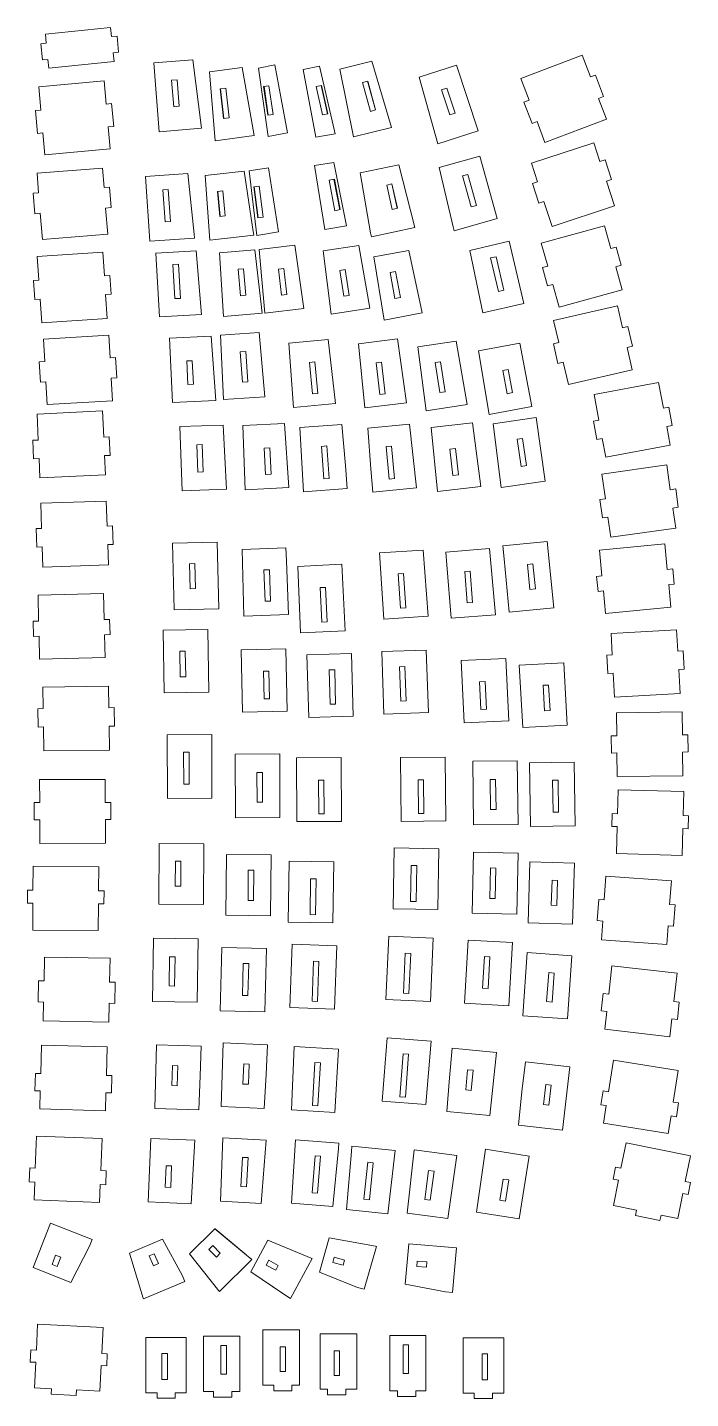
# Model space of a CAD drawing. Header units: millimetres. Extents: x -1108 to 1259, y -1005 to 1265.
# Drawn here: x 161 to 525, y -311 to 441 of the extents above; entities that cross this region are included whole.
import ezdxf

# ---------------------------------------------------------------- set-up
doc = ezdxf.new("R2010")
doc.units = ezdxf.units.MM

msp = doc.modelspace()

# ---------------------------------------------------------------- linework, layer by layer
at = {"color": 7, "linetype": 'Continuous', "lineweight": 15}
for p, q in [((206.67, 440.99), (170.85, 437.37)), ((170.85, 437.37), (171.36, 432.34)), ((206.67, 440.99), (207.18, 435.95)), ((210.17, 436.25), (207.18, 435.95)), ((211.06, 427.39), (210.17, 436.25)), ((168.38, 432.04), (171.36, 432.34)), ((168.38, 432.04), (169.27, 423.18)), ((169.27, 423.18), (172.26, 423.48)), ((172.26, 423.48), (172.74, 418.69)), ((208.56, 422.3), (172.74, 418.69)), ((211.06, 427.39), (208.07, 427.09)), ((208.07, 427.09), (208.56, 422.3)), ((251.74, 423.3), (230.31, 421.57)), ((230.31, 421.57), (233.34, 383.81)), ((251.74, 423.3), (256.46, 385.67)), ((332.38, 418.07), (350.01, 422.48)), ((350.01, 422.48), (360.85, 386.15)), ((431.81, 413.05), (465.49, 425.77)), ((465.49, 425.77), (470, 413.82)), ((278.89, 419.02), (260.87, 416.66)), ((260.87, 416.66), (264.1, 378.88)), ((278.89, 419.02), (285.47, 381.67)), ((296.84, 420.39), (287.91, 418.73)), ((287.91, 418.73), (293.18, 381.18)), ((296.84, 420.39), (303.77, 383.15)), ((312.36, 418), (321.29, 419.66)), ((312.36, 418), (319.3, 380.76)), ((321.29, 419.66), (329.89, 382.73)), ((332.38, 418.07), (339.95, 380.91)), ((376.05, 413.63), (396.48, 420.35)), ((376.05, 413.63), (386.28, 377.11)), ((396.48, 420.35), (408.31, 384.36)), ((472.81, 414.88), (470, 413.82)), ((472.81, 414.88), (477.25, 403.13)), ((203.04, 411.7), (167.19, 408.41)), ((167.19, 408.41), (168.36, 395.69)), ((203.04, 411.7), (204.21, 398.98)), ((240.1, 412.05), (243.09, 412.29)), ((240.1, 412.05), (241.27, 397.53)), ((243.09, 412.29), (244.26, 397.77)), ((266.86, 407.33), (269.84, 407.66)), ((266.86, 407.33), (268.7, 391.01)), ((268.84, 391.03), (267, 407.34)), ((269.84, 407.66), (271.68, 391.35)), ((290.57, 408.53), (293.55, 408.97)), ((290.57, 408.53), (292.92, 392.83)), ((293.2, 392.87), (290.85, 408.57)), ((293.55, 408.97), (295.9, 393.27)), ((322.48, 409.19), (319.54, 408.53)), ((319.54, 408.53), (323, 393.04)), ((325.66, 393.63), (322.2, 409.13)), ((322.48, 409.19), (325.94, 393.69)), ((347.86, 411.6), (344.96, 410.82)), ((344.96, 410.82), (349.23, 394.97)), ((351.99, 395.71), (347.72, 411.56)), ((347.86, 411.6), (352.13, 395.75)), ((391.14, 407.77), (388.29, 406.83)), ((388.29, 406.83), (392.84, 392.99)), ((391.14, 407.77), (395.69, 393.93)), ((431.81, 413.05), (436.32, 401.1)), ((207.19, 399.25), (204.21, 398.98)), ((208.34, 386.74), (207.19, 399.25)), ((433.52, 400.04), (436.32, 401.1)), ((437.96, 388.29), (433.52, 400.04)), ((477.25, 403.13), (474.44, 402.07)), ((474.44, 402.07), (478.75, 390.67)), ((165.37, 395.42), (168.36, 395.69)), ((165.37, 395.42), (166.52, 382.91)), ((244.26, 397.77), (241.27, 397.53)), ((271.68, 391.35), (268.7, 391.01)), ((295.9, 393.27), (292.92, 392.83)), ((323, 393.04), (325.94, 393.69)), ((349.23, 394.97), (352.13, 395.75)), ((392.84, 392.99), (395.69, 393.93)), ((208.34, 386.74), (205.35, 386.47)), ((205.35, 386.47), (206.47, 374.33)), ((256.46, 385.67), (233.34, 383.81)), ((339.95, 380.91), (360.85, 386.15)), ((386.28, 377.11), (408.31, 384.36)), ((437.96, 388.29), (440.76, 389.35)), ((440.76, 389.35), (445.07, 377.95)), ((445.07, 377.95), (478.75, 390.67)), ((166.52, 382.91), (169.5, 383.18)), ((169.5, 383.18), (170.62, 371.04)), ((285.47, 381.67), (264.1, 378.88)), ((303.77, 383.15), (293.18, 381.18)), ((319.3, 380.76), (329.89, 382.73)), ((437.69, 366.5), (471.92, 377.65)), ((471.92, 377.65), (475.25, 367.42)), ((206.47, 374.33), (170.62, 371.04)), ((386.93, 364.11), (409.28, 370.37)), ((409.28, 370.37), (418.87, 336.14)), ((202.18, 363.9), (166.3, 361.04)), ((166.3, 361.04), (167.15, 350.31)), ((202.18, 363.9), (203.04, 353.17)), ((279.94, 362.19), (258.49, 359.79)), ((279.94, 362.19), (284.93, 329.16)), ((293.27, 363.99), (282.61, 362.29)), ((282.61, 362.29), (286.85, 326.97)), ((293.27, 363.99), (298.86, 328.89)), ((318.59, 365.3), (329.25, 367)), ((318.59, 365.3), (324.18, 330.2)), ((329.25, 367), (336.2, 332.11)), ((343.66, 361.18), (364.77, 365.7)), ((343.66, 361.18), (349.38, 328.27)), ((364.77, 365.7), (373.55, 331.22)), ((386.93, 364.11), (394.69, 331.62)), ((437.69, 366.5), (441.03, 356.27)), ((478.11, 368.35), (475.25, 367.42)), ((478.11, 368.35), (481.6, 357.65)), ((206.03, 353.41), (203.04, 353.17)), ((206.92, 342.19), (206.03, 353.41)), ((248.96, 360.82), (225.8, 359.23)), ((225.8, 359.23), (228.25, 323.76)), ((248.96, 360.82), (252.54, 327.61)), ((258.49, 359.79), (261.08, 324.31)), ((285.21, 353.52), (288.2, 353.91)), ((285.21, 353.52), (287.37, 336.57)), ((287.66, 336.61), (285.49, 353.56)), ((288.2, 353.91), (290.36, 336.95)), ((329.5, 357.86), (326.54, 357.29)), ((326.54, 357.29), (329.75, 340.5)), ((332.43, 341.01), (329.22, 357.8)), ((329.5, 357.86), (332.71, 341.07)), ((361.09, 355.22), (358.17, 354.55)), ((358.17, 354.55), (361.24, 341.21)), ((364.02, 341.85), (360.95, 355.19)), ((361.09, 355.22), (364.16, 341.88)), ((402.74, 360.34), (399.85, 359.53)), ((399.85, 359.53), (404.6, 342.6)), ((402.74, 360.34), (407.48, 343.41)), ((438.17, 355.34), (441.03, 356.27)), ((441.66, 344.63), (438.17, 355.34)), ((481.6, 357.65), (478.74, 356.72)), ((478.74, 356.72), (483.19, 343.08)), ((164.16, 350.07), (167.15, 350.31)), ((164.16, 350.07), (165.06, 338.85)), ((235.32, 351.97), (238.32, 352.17)), ((235.32, 351.97), (236.53, 334.43)), ((238.32, 352.17), (239.53, 334.64)), ((265.29, 351.02), (268.28, 351.31)), ((265.29, 351.02), (266.6, 337.39)), ((266.75, 337.41), (265.43, 351.03)), ((268.28, 351.31), (269.59, 337.68)), ((165.06, 338.85), (168.05, 339.09)), ((168.05, 339.09), (169.19, 324.79)), ((206.92, 342.19), (203.93, 341.95)), ((203.93, 341.95), (205.07, 327.65)), ((329.75, 340.5), (332.71, 341.07)), ((361.24, 341.21), (364.16, 341.88)), ((404.6, 342.6), (407.48, 343.41)), ((441.66, 344.63), (444.52, 345.56)), ((444.52, 345.56), (448.96, 331.92)), ((448.96, 331.92), (483.19, 343.08)), ((239.53, 334.64), (236.53, 334.43)), ((269.59, 337.68), (266.6, 337.39)), ((290.36, 336.95), (287.37, 336.57)), ((324.18, 330.2), (336.2, 332.11)), ((349.84, 326.15), (373.55, 331.22)), ((394.69, 331.62), (395.28, 329.53)), ((395.28, 329.53), (418.87, 336.14)), ((443.06, 322.65), (477.74, 332.27)), ((477.74, 332.27), (481.23, 319.71)), ((205.07, 327.65), (169.19, 324.79)), ((252.69, 325.44), (228.25, 323.76)), ((252.54, 327.61), (252.69, 325.44)), ((285.17, 327), (261.08, 324.31)), ((284.93, 329.16), (285.17, 327)), ((298.86, 328.89), (286.85, 326.97)), ((349.38, 328.27), (349.84, 326.15)), ((403.87, 318.76), (425.44, 323.78)), ((425.44, 323.78), (433.37, 289.68)), ((202.34, 317.82), (166.42, 315.37)), ((202.34, 317.82), (203.23, 304.82)), ((253.61, 318.45), (231.5, 317.18)), ((231.5, 317.18), (233.51, 282.23)), ((256.53, 283.55), (253.61, 318.45)), ((285.87, 319.1), (266.48, 317.43)), ((268.57, 282.47), (266.48, 317.43)), ((285.87, 319.1), (289.77, 284.29)), ((307.8, 321.55), (288.17, 319.27)), ((291.32, 284.39), (288.17, 319.27)), ((307.8, 321.55), (312.75, 286.88)), ((323.35, 318.54), (342.89, 321.47)), ((323.35, 318.54), (327.64, 283.78)), ((348.98, 286.98), (342.89, 321.47)), ((351.17, 315.11), (370.3, 318.7)), ((377.66, 284.46), (370.3, 318.7)), ((410.91, 284.46), (403.87, 318.76)), ((443.06, 322.65), (446.54, 310.08)), ((484.12, 320.51), (481.23, 319.71)), ((484.12, 320.51), (486.89, 310.54)), ((166.42, 315.37), (167.31, 302.36)), ((240.86, 311.08), (243.86, 311.25)), ((240.86, 311.08), (241.95, 292.26)), ((243.86, 311.25), (244.94, 292.43)), ((276.61, 308.35), (279.6, 308.6)), ((276.61, 308.35), (277.86, 293.84)), ((279.6, 308.6), (280.84, 294.1)), ((298.82, 308.38), (301.8, 308.73)), ((298.82, 308.38), (300.47, 294.19)), ((301.8, 308.73), (303.45, 294.53)), ((351.17, 315.11), (356.75, 280.53)), ((418.18, 315.28), (415.25, 314.6)), ((415.25, 314.6), (419.52, 296.25)), ((418.18, 315.28), (422.45, 296.93)), ((443.65, 309.28), (446.54, 310.08)), ((446.42, 299.31), (443.65, 309.28)), ((486.89, 310.54), (484, 309.74)), ((484, 309.74), (487.49, 297.16)), ((164.32, 302.16), (167.31, 302.36)), ((164.32, 302.16), (165.02, 291.84)), ((206.22, 305.02), (203.23, 304.82)), ((206.93, 294.7), (206.22, 305.02)), ((335.46, 308.18), (332.5, 307.73)), ((332.5, 307.73), (334.62, 293.6)), ((335.46, 308.18), (337.58, 294.04)), ((362.98, 307.23), (360.03, 306.68)), ((360.03, 306.68), (362.72, 292.37)), ((362.98, 307.23), (365.67, 292.92)), ((206.93, 294.7), (203.93, 294.5)), ((203.93, 294.5), (204.82, 281.46)), ((280.84, 294.1), (277.86, 293.84)), ((303.45, 294.53), (300.47, 294.19)), ((334.62, 293.6), (337.58, 294.04)), ((419.52, 296.25), (422.45, 296.93)), ((446.42, 299.31), (449.31, 300.11)), ((449.31, 300.11), (452.8, 287.53)), ((452.8, 287.53), (487.49, 297.16)), ((165.02, 291.84), (168.02, 292.04)), ((168.02, 292.04), (168.91, 279.01)), ((244.94, 292.43), (241.95, 292.26)), ((312.75, 286.88), (291.32, 284.39)), ((327.64, 283.78), (348.98, 286.98)), ((362.72, 292.37), (365.67, 292.92)), ((410.91, 284.46), (433.37, 289.68)), ((449.81, 280.26), (484.89, 288.35)), ((484.89, 288.35), (487.68, 276.25)), ((204.82, 281.46), (168.91, 279.01)), ((256.53, 283.55), (233.51, 282.23)), ((289.77, 284.29), (268.57, 282.47)), ((356.75, 280.53), (377.66, 284.46)), ((449.81, 280.26), (452.6, 268.16)), ((205.69, 272.17), (169.75, 270.12)), ((205.69, 272.17), (206.4, 259.77)), ((261.93, 271.74), (238.88, 270.67)), ((238.88, 270.67), (240.53, 235.32)), ((264.32, 236.43), (261.93, 271.74)), ((288.18, 273.74), (266.92, 272.26)), ((268.63, 236.91), (266.92, 272.26)), ((288.18, 273.74), (291.38, 238.49)), ((490.6, 276.93), (487.68, 276.25)), ((490.6, 276.93), (493.09, 266.16)), ((169.75, 270.12), (170.46, 257.72)), ((277.82, 263.06), (280.81, 263.27)), ((280.81, 263.27), (281.97, 246.62)), ((326, 269.92), (304.49, 267.9)), ((307.06, 232.6), (304.49, 267.9)), ((326, 269.92), (330.06, 234.77)), ((342.64, 267.57), (364.09, 270.17)), ((342.64, 267.57), (346.15, 232.36)), ((369.09, 235.14), (364.09, 270.17)), ((375.31, 265.84), (396.38, 269.04)), ((375.31, 265.84), (379.88, 230.75)), ((402.43, 234.17), (396.38, 269.04)), ((408.63, 263.61), (431.31, 267.86)), ((414.41, 228.7), (408.63, 263.61)), ((431.31, 267.86), (437.82, 233.09)), ((449.68, 267.49), (452.6, 268.16)), ((452.16, 256.72), (449.68, 267.49)), ((493.09, 266.16), (490.16, 265.49)), ((490.16, 265.49), (492.97, 253.32)), ((167.46, 257.55), (170.46, 257.72)), ((167.46, 257.55), (168.09, 246.52)), ((209.39, 259.94), (206.4, 259.77)), ((210.02, 248.91), (209.39, 259.94)), ((248.48, 258.12), (251.47, 258.26)), ((248.48, 258.12), (249.08, 245.18)), ((251.47, 258.26), (252.08, 245.32)), ((277.82, 263.06), (278.98, 246.41)), ((315.76, 257.34), (318.75, 257.62)), ((315.76, 257.34), (317.4, 239.99)), ((318.75, 257.62), (320.38, 240.27)), ((355.32, 257.45), (352.34, 257.09)), ((352.34, 257.09), (354.44, 239.8)), ((355.32, 257.45), (357.41, 240.16)), ((387.75, 257.69), (384.78, 257.24)), ((384.78, 257.24), (387.29, 240.73)), ((387.75, 257.69), (390.25, 241.18)), ((452.16, 256.72), (455.09, 257.4)), ((455.09, 257.4), (457.89, 245.23)), ((210.02, 248.91), (207.03, 248.74)), ((207.03, 248.74), (207.74, 236.27)), ((424.85, 253.45), (421.9, 252.9)), ((421.9, 252.9), (424.29, 240.16)), ((424.85, 253.45), (427.24, 240.72)), ((457.89, 245.23), (492.97, 253.32)), ((168.09, 246.52), (171.08, 246.69)), ((171.08, 246.69), (171.8, 234.22)), ((252.08, 245.32), (249.08, 245.18)), ((281.97, 246.62), (278.98, 246.41)), ((387.29, 240.73), (390.25, 241.18)), ((424.29, 240.16), (427.24, 240.72)), ((472.04, 239.75), (507.44, 246.3)), ((507.44, 246.3), (510.05, 232.22)), ((207.74, 236.27), (171.8, 234.22)), ((264.32, 236.43), (240.53, 235.32)), ((291.38, 238.49), (268.63, 236.91)), ((330.06, 234.77), (307.06, 232.6)), ((320.38, 240.27), (317.4, 239.99)), ((346.15, 232.36), (369.09, 235.14)), ((354.44, 239.8), (357.41, 240.16)), ((379.88, 230.75), (402.43, 234.17)), ((414.41, 228.7), (437.82, 233.09)), ((472.04, 239.75), (474.65, 225.68)), ((202.22, 230.68), (166.26, 229.02)), ((166.26, 229.02), (166.92, 214.73)), ((202.22, 230.68), (202.88, 216.38)), ((416.62, 223.69), (440.22, 227.06)), ((440.22, 227.06), (445.19, 192.22)), ((471.7, 225.13), (474.65, 225.68)), ((513, 232.77), (510.05, 232.22)), ((513, 232.77), (514.85, 222.75)), ((268.44, 222.96), (244.62, 222.11)), ((244.62, 222.11), (245.87, 186.94)), ((270.27, 187.81), (268.44, 222.96)), ((302.1, 223.87), (279.3, 222.65)), ((280.59, 187.49), (279.3, 222.65)), ((302.1, 223.87), (304.54, 188.76)), ((333.62, 223.2), (310.54, 221.54)), ((312.5, 186.4), (310.54, 221.54)), ((333.62, 223.2), (335.59, 200.87)), ((347.75, 221.31), (370.79, 223.44)), ((347.75, 221.31), (349.46, 198.95)), ((374.6, 188.45), (370.79, 223.44)), ((382.61, 221.58), (405.3, 224.21)), ((382.61, 221.58), (386.09, 186.56)), ((409.91, 189.32), (405.3, 224.21)), ((421.03, 188.78), (416.62, 223.69)), ((473.55, 215.11), (471.7, 225.13)), ((514.85, 222.75), (511.9, 222.2)), ((511.9, 222.2), (513.81, 211.88)), ((163.92, 214.59), (166.92, 214.73)), ((163.92, 214.59), (164.39, 204.41)), ((205.87, 216.52), (202.88, 216.38)), ((206.34, 206.34), (205.87, 216.52)), ((253.98, 212.15), (256.98, 212.26)), ((253.98, 212.15), (254.52, 197.14)), ((256.98, 212.26), (257.52, 197.24)), ((322.31, 211.29), (325.3, 211.51)), ((322.31, 211.29), (323.59, 193.47)), ((325.3, 211.51), (326.58, 193.69)), ((360.86, 211.41), (357.87, 211.13)), ((357.87, 211.13), (359.52, 193.34)), ((360.86, 211.41), (362.5, 193.62)), ((432.76, 215.6), (429.79, 215.18)), ((429.79, 215.18), (431.91, 200.31)), ((432.76, 215.6), (434.88, 200.73)), ((473.55, 215.11), (476.5, 215.65)), ((476.5, 215.65), (478.41, 205.33)), ((478.41, 205.33), (513.81, 211.88)), ((164.39, 204.41), (167.38, 204.54)), ((167.38, 204.54), (167.87, 194.06)), ((206.34, 206.34), (203.35, 206.2)), ((203.35, 206.2), (203.83, 195.72)), ((290.97, 210.31), (293.96, 210.47)), ((290.97, 210.31), (291.74, 195.79)), ((293.96, 210.47), (294.73, 195.95)), ((395.86, 210.08), (392.88, 209.74)), ((392.88, 209.74), (394.55, 195.29)), ((395.86, 210.08), (397.53, 195.64)), ((203.83, 195.72), (167.87, 194.06)), ((257.52, 197.24), (254.52, 197.14)), ((294.73, 195.95), (291.74, 195.79)), ((335.59, 200.87), (336.5, 188.13)), ((349.46, 198.95), (350.63, 186.24)), ((394.55, 195.29), (397.53, 195.64)), ((431.91, 200.31), (434.88, 200.73)), ((476.28, 196.1), (511.93, 201.13)), ((476.28, 196.1), (478.2, 182.48)), ((511.93, 201.13), (513.85, 187.51)), ((304.54, 188.76), (280.59, 187.49)), ((336.5, 188.13), (312.5, 186.4)), ((326.58, 193.69), (323.59, 193.47)), ((350.63, 186.24), (374.6, 188.45)), ((359.52, 193.34), (362.5, 193.62)), ((386.09, 186.56), (409.91, 189.32)), ((421.03, 188.78), (445.19, 192.22)), ((204.28, 181.31), (168.3, 180.04)), ((204.28, 181.31), (204.76, 167.56)), ((270.27, 187.81), (245.87, 186.94)), ((475.23, 182.06), (478.2, 182.48)), ((476.65, 172), (475.23, 182.06)), ((516.82, 187.93), (513.85, 187.51)), ((516.82, 187.93), (518.24, 177.87)), ((168.3, 180.04), (168.79, 166.3)), ((518.24, 177.87), (515.27, 177.45)), ((515.27, 177.45), (516.82, 166.47)), ((165.79, 166.19), (168.79, 166.3)), ((165.79, 166.19), (166.15, 156.04)), ((207.76, 167.67), (204.76, 167.56)), ((208.12, 157.51), (207.76, 167.67)), ((476.65, 172), (479.62, 172.42)), ((479.62, 172.42), (481.17, 161.44)), ((481.17, 161.44), (516.82, 166.47)), ((265.08, 158.72), (240.66, 158.12)), ((240.66, 158.12), (241.56, 121.67)), ((265.33, 151.67), (265.08, 158.72)), ((421.98, 156.67), (446.28, 159.07)), ((446.28, 159.07), (449.87, 122.78)), ((474.96, 154.41), (510.78, 157.92)), ((510.78, 157.92), (512.17, 143.79)), ((166.15, 156.04), (169.14, 156.14)), ((169.14, 156.14), (169.53, 145.06)), ((208.12, 157.51), (205.12, 157.41)), ((205.12, 157.41), (205.51, 146.33)), ((265.33, 151.67), (266.06, 122.28)), ((302.78, 155.56), (278.79, 154.68)), ((279.72, 118.22), (278.79, 154.68)), ((302.78, 155.56), (303.12, 148.51)), ((354.2, 152.9), (378.23, 154.44)), ((354.2, 152.9), (356.53, 116.52)), ((380.98, 118.08), (378.23, 154.44)), ((390.68, 153.35), (414.61, 155.27)), ((390.68, 153.35), (391.17, 146.31)), ((417.94, 118.96), (414.61, 155.27)), ((422.6, 149.64), (421.98, 156.67)), ((474.96, 154.41), (476.34, 140.28)), ((205.51, 146.33), (169.53, 145.06)), ((249.94, 146.95), (252.94, 147.03)), ((249.94, 146.95), (250.28, 133.2)), ((252.94, 147.03), (253.28, 133.28)), ((290.79, 143.55), (293.79, 143.66)), ((290.79, 143.55), (291.43, 126.33)), ((293.79, 143.66), (294.43, 126.44)), ((303.12, 148.51), (304.2, 119.13)), ((333.52, 146.6), (309.47, 145.4)), ((310.87, 108.97), (309.47, 145.4)), ((333.52, 146.6), (335.34, 110.19)), ((391.17, 146.31), (393.52, 117)), ((422.6, 149.64), (425.49, 120.37)), ((438.45, 146.85), (435.46, 146.55)), ((435.46, 146.55), (436.82, 132.86)), ((438.45, 146.85), (439.8, 133.16)), ((515.16, 144.09), (512.17, 143.79)), ((515.16, 144.09), (515.97, 135.8)), ((367.45, 141.56), (364.46, 141.37)), ((364.46, 141.37), (365.67, 122.48)), ((367.45, 141.56), (368.66, 122.67)), ((403.99, 142.82), (401, 142.58)), ((401, 142.58), (402.38, 125.4)), ((403.99, 142.82), (405.37, 125.64)), ((473.36, 139.99), (476.34, 140.28)), ((474.17, 131.7), (473.36, 139.99)), ((515.97, 135.8), (512.98, 135.51)), ((512.98, 135.51), (514.2, 123.09)), ((202.79, 130.52), (166.8, 129.64)), ((166.8, 129.64), (167.14, 115.45)), ((202.79, 130.52), (203.13, 116.33)), ((253.28, 133.28), (250.28, 133.2)), ((321.64, 133.83), (324.64, 133.97)), ((321.64, 133.83), (322.59, 114.93)), ((324.64, 133.97), (325.58, 115.08)), ((436.82, 132.86), (439.8, 133.16)), ((474.17, 131.7), (477.15, 132)), ((477.15, 132), (478.37, 119.57)), ((266.06, 122.28), (241.56, 121.67)), ((294.43, 126.44), (291.43, 126.33)), ((365.67, 122.48), (368.66, 122.67)), ((402.38, 125.4), (405.37, 125.64)), ((425.49, 120.37), (449.87, 122.78)), ((478.37, 119.57), (514.2, 123.09)), ((164.15, 115.38), (167.14, 115.45)), ((164.15, 115.38), (164.35, 107.06)), ((206.13, 116.41), (203.13, 116.33)), ((206.34, 108.09), (206.13, 116.41)), ((304.2, 119.13), (279.72, 118.22)), ((325.58, 115.08), (322.59, 114.93)), ((356.53, 116.52), (380.98, 118.08)), ((393.52, 117), (417.94, 118.96)), ((164.35, 107.06), (167.35, 107.13)), ((167.35, 107.13), (167.65, 94.65)), ((206.34, 108.09), (203.34, 108.01)), ((203.34, 108.01), (203.64, 95.53)), ((259.99, 110.86), (235.49, 110.51)), ((235.49, 110.51), (235.97, 76.22)), ((259.99, 110.86), (260.47, 76.57)), ((335.34, 110.19), (310.87, 108.97)), ((481.34, 108.66), (517.28, 110.66)), ((481.34, 108.66), (481.99, 96.94)), ((517.28, 110.66), (517.94, 98.93)), ((244.65, 98.89), (247.65, 98.93)), ((244.65, 98.89), (244.85, 84.88)), ((247.65, 98.93), (247.85, 84.92)), ((302.77, 100.31), (278.28, 99.8)), ((278.28, 99.8), (279, 65.51)), ((302.77, 100.31), (303.49, 66.03)), ((355.43, 98.71), (379.91, 99.61)), ((355.43, 98.71), (356.68, 64.45)), ((379.91, 99.61), (381.17, 65.34)), ((520.93, 99.1), (517.94, 98.93)), ((520.93, 99.1), (521.49, 89.02)), ((203.64, 95.53), (167.65, 94.65)), ((338.88, 97.67), (314.39, 96.97)), ((314.39, 96.97), (315.36, 62.69)), ((338.88, 97.67), (339.85, 63.39)), ((368.23, 90.59), (365.24, 90.48)), ((365.24, 90.48), (365.93, 71.58)), ((368.23, 90.59), (368.93, 71.69)), ((399.15, 93.88), (423.63, 95)), ((399.15, 93.88), (400.72, 59.63)), ((423.63, 95), (425.19, 60.75)), ((430.9, 91.28), (455.36, 92.66)), ((430.9, 91.28), (432.82, 57.04)), ((455.36, 92.66), (457.28, 58.42)), ((479, 96.77), (481.99, 96.94)), ((479.56, 86.69), (479, 96.77)), ((247.85, 84.92), (244.85, 84.88)), ((290.53, 87.97), (293.53, 88.03)), ((290.53, 87.97), (290.85, 72.76)), ((293.53, 88.03), (293.85, 72.82)), ((326.63, 88.73), (329.63, 88.82)), ((326.63, 88.73), (327.16, 69.83)), ((329.63, 88.82), (330.16, 69.91)), ((479.56, 86.69), (482.55, 86.86)), ((482.55, 86.86), (483.28, 73.72)), ((521.49, 89.02), (518.5, 88.85)), ((518.5, 88.85), (519.23, 75.72)), ((205.51, 79.74), (169.51, 79.23)), ((169.51, 79.23), (169.67, 67.49)), ((205.51, 79.74), (205.67, 67.99)), ((260.47, 76.57), (235.97, 76.22)), ((412.19, 82.38), (409.19, 82.25)), ((409.19, 82.25), (409.89, 67.05)), ((412.19, 82.38), (412.88, 67.19)), ((447.03, 80.42), (444.04, 80.25)), ((444.04, 80.25), (444.82, 66.26)), ((447.03, 80.42), (447.82, 66.43)), ((483.28, 73.72), (519.23, 75.72)), ((208.67, 68.03), (205.67, 67.99)), ((208.81, 57.94), (208.67, 68.03)), ((293.85, 72.82), (290.85, 72.76)), ((330.16, 69.91), (327.16, 69.83)), ((365.93, 71.58), (368.93, 71.69)), ((166.67, 67.45), (169.67, 67.49)), ((166.67, 67.45), (166.82, 57.35)), ((303.49, 66.03), (279, 65.51)), ((339.85, 63.39), (315.36, 62.69)), ((356.68, 64.45), (381.17, 65.34)), ((400.72, 59.63), (425.19, 60.75)), ((409.89, 67.05), (412.88, 67.19)), ((444.82, 66.26), (447.82, 66.43)), ((484.3, 65.18), (520.29, 65.66)), ((484.3, 65.18), (484.47, 52.55)), ((520.29, 65.66), (520.46, 53.03)), ((166.82, 57.35), (169.82, 57.4)), ((169.82, 57.4), (170, 44.24)), ((208.81, 57.94), (205.81, 57.9)), ((205.81, 57.9), (205.99, 44.74)), ((262.17, 53.25), (237.67, 53.17)), ((237.67, 53.17), (237.79, 18.23)), ((262.17, 53.25), (262.29, 18.32)), ((432.82, 57.04), (457.28, 58.42)), ((523.46, 53.07), (520.46, 53.03)), ((523.46, 53.07), (523.59, 43.7)), ((481.47, 52.51), (484.47, 52.55)), ((481.59, 43.14), (481.47, 52.51)), ((205.99, 44.74), (170, 44.24)), ((246.7, 43.56), (249.7, 43.57)), ((246.7, 43.56), (246.76, 25.98)), ((249.7, 43.57), (249.76, 25.99)), ((299.44, 42.71), (274.94, 42.58)), ((274.94, 42.58), (275.11, 7.65)), ((299.44, 42.71), (299.61, 7.78)), ((333.18, 40.6), (308.68, 40.43)), ((308.68, 40.43), (308.92, 5.5)), ((333.18, 40.6), (333.42, 5.67)), ((365.82, 40.6), (390.32, 40.82)), ((365.82, 40.6), (366.13, 5.67)), ((390.32, 40.82), (390.63, 5.89)), ((405.38, 38.64), (429.88, 38.92)), ((405.38, 38.64), (405.77, 3.71)), ((429.88, 38.92), (430.27, 3.99)), ((436.6, 37.76), (461.09, 38.09)), ((436.6, 37.76), (437.07, 2.83)), ((461.09, 38.09), (461.57, 3.17)), ((481.59, 43.14), (484.59, 43.18)), ((484.59, 43.18), (484.77, 30.18)), ((523.59, 43.7), (520.59, 43.66)), ((520.59, 43.66), (520.76, 30.66)), ((286.99, 32.45), (289.99, 32.46)), ((286.99, 32.45), (287.07, 16.11)), ((289.99, 32.46), (290.07, 16.12)), ((484.77, 30.18), (520.76, 30.66)), ((203.69, 28.7), (167.69, 28.58)), ((167.69, 28.58), (167.73, 15.96)), ((203.69, 28.7), (203.73, 16.08)), ((249.76, 25.99), (246.76, 25.98)), ((320.77, 28.28), (323.77, 28.3)), ((320.77, 28.28), (320.89, 9.84)), ((323.77, 28.3), (323.89, 9.86)), ((378.43, 28.48), (375.43, 28.45)), ((375.43, 28.45), (375.59, 10.01)), ((378.43, 28.48), (378.59, 10.04)), ((417.99, 28.59), (414.99, 28.55)), ((414.99, 28.55), (415.18, 12.21)), ((417.99, 28.59), (418.18, 12.25)), ((452.23, 28.33), (449.23, 28.29)), ((449.23, 28.29), (449.47, 10.72)), ((452.23, 28.33), (452.47, 10.76)), ((485.3, 22.99), (484.92, 9.83)), ((485.3, 22.99), (521.28, 21.95)), ((164.73, 15.95), (167.73, 15.96)), ((164.73, 15.95), (164.76, 6.57)), ((206.73, 16.09), (203.73, 16.08)), ((206.76, 6.71), (206.73, 16.09)), ((262.29, 18.32), (237.79, 18.23)), ((290.07, 16.12), (287.07, 16.11)), ((521.28, 21.95), (520.9, 8.79)), ((299.61, 7.78), (275.11, 7.65)), ((323.89, 9.86), (320.89, 9.84)), ((375.59, 10.01), (378.59, 10.04)), ((415.18, 12.21), (418.18, 12.25)), ((449.47, 10.72), (452.47, 10.76)), ((481.72, 2.84), (481.92, 9.92)), ((481.92, 9.92), (484.92, 9.83)), ((523.9, 8.71), (520.9, 8.79)), ((523.9, 8.71), (523.7, 1.64)), ((164.76, 6.57), (167.76, 6.58)), ((167.76, 6.58), (167.81, -6.42)), ((206.76, 6.71), (203.76, 6.7)), ((203.76, 6.7), (203.81, -6.3)), ((333.42, 5.67), (308.92, 5.5)), ((366.13, 5.67), (390.63, 5.89)), ((405.77, 3.71), (430.27, 3.99)), ((437.07, 2.83), (461.57, 3.17)), ((481.72, 2.84), (484.71, 2.76)), ((484.71, 2.76), (484.29, -12)), ((520.7, 1.72), (520.27, -13.03)), ((523.7, 1.64), (520.7, 1.72)), ((203.81, -6.3), (167.81, -6.42)), ((233.34, -6.42), (233.1, -39.82)), ((257.84, -6.59), (233.34, -6.42)), ((257.84, -6.59), (257.6, -39.99)), ((270.32, -12.45), (269.97, -45.85)), ((294.82, -12.71), (270.32, -12.45)), ((294.82, -12.71), (294.47, -46.11)), ((362.31, -8.89), (361.7, -42.29)), ((362.31, -8.89), (386.81, -9.34)), ((386.81, -9.34), (386.19, -42.74)), ((405.84, -11.2), (405.07, -44.59)), ((405.84, -11.2), (430.33, -11.76)), ((430.33, -11.76), (429.57, -45.16)), ((484.29, -12), (520.27, -13.03)), ((164.12, -18.99), (164.02, -32.15)), ((200.12, -19.25), (164.12, -18.99)), ((200.12, -19.25), (200.02, -32.41)), ((242.27, -16.18), (242.17, -29.94)), ((242.27, -16.18), (245.27, -16.2)), ((245.27, -16.2), (245.17, -29.96)), ((282.23, -21.01), (282.06, -37.77)), ((282.23, -21.01), (285.23, -21.04)), ((285.23, -21.04), (285.06, -37.8)), ((304.59, -16.19), (304.11, -49.59)), ((329.09, -16.54), (304.59, -16.19)), ((329.09, -16.54), (328.61, -49.94)), ((371.64, -18.53), (371.28, -38.2)), ((374.64, -18.58), (371.64, -18.53)), ((374.64, -18.58), (374.28, -38.26)), ((415.14, -19.85), (414.76, -36.6)), ((418.14, -19.92), (415.14, -19.85)), ((418.14, -19.92), (417.76, -36.67)), ((436.71, -16.55), (435.76, -49.93)), ((436.71, -16.55), (461.2, -17.24)), ((461.2, -17.24), (460.25, -50.63)), ((245.17, -29.96), (242.17, -29.94)), ((316.45, -25.82), (316.17, -45.5)), ((316.45, -25.82), (319.45, -25.87)), ((319.45, -25.87), (319.17, -45.54)), ((448.93, -26.59), (448.54, -40.35)), ((451.93, -26.68), (448.93, -26.59)), ((451.93, -26.68), (451.54, -40.43)), ((478.51, -24.36), (477.59, -37.37)), ((478.51, -24.36), (514.42, -26.91)), ((514.42, -26.91), (513.49, -39.93)), ((161.02, -32.13), (160.97, -39.21)), ((161.02, -32.13), (164.02, -32.15)), ((203.02, -32.43), (200.02, -32.41)), ((202.97, -39.51), (203.02, -32.43)), ((414.76, -36.6), (417.76, -36.67)), ((473.77, -48.77), (474.59, -37.16)), ((474.59, -37.16), (477.59, -37.37)), ((160.97, -39.21), (163.97, -39.23)), ((163.97, -39.23), (163.87, -53.99)), ((199.97, -39.49), (199.87, -54.25)), ((202.97, -39.51), (199.97, -39.49)), ((257.6, -39.99), (233.1, -39.82)), ((285.06, -37.8), (282.06, -37.77)), ((361.7, -42.29), (386.19, -42.74)), ((371.28, -38.2), (374.28, -38.26)), ((405.07, -44.59), (429.57, -45.16)), ((448.54, -40.35), (451.54, -40.43)), ((516.49, -40.14), (513.49, -39.93)), ((516.49, -40.14), (515.66, -51.75)), ((294.47, -46.11), (269.97, -45.85)), ((328.61, -49.94), (304.11, -49.59)), ((319.17, -45.54), (316.17, -45.5)), ((435.76, -49.93), (460.25, -50.63)), ((473.77, -48.77), (476.76, -48.98)), ((476.76, -48.98), (476.03, -59.27)), ((512.67, -51.54), (511.94, -61.82)), ((515.66, -51.75), (512.67, -51.54)), ((199.87, -54.25), (163.87, -53.99)), ((230.22, -58.34), (229.61, -93.05)), ((254.72, -58.77), (230.22, -58.34)), ((254.72, -58.77), (254.1, -93.49)), ((359.3, -57.27), (357.7, -91.96)), ((359.3, -57.27), (383.78, -58.4)), ((383.78, -58.4), (382.18, -93.09)), ((402.82, -59.4), (400.82, -94.06)), ((402.82, -59.4), (427.28, -60.81)), ((476.03, -59.27), (511.94, -61.82)), ((267.67, -63.48), (266.75, -98.2)), ((292.16, -64.13), (267.67, -63.48)), ((292.16, -64.13), (291.24, -98.85)), ((306.3, -61.73), (305.06, -96.44)), ((330.79, -62.61), (306.3, -61.73)), ((330.79, -62.61), (329.54, -97.31)), ((368.38, -66.6), (367.37, -88.52)), ((371.38, -66.74), (368.38, -66.6)), ((371.38, -66.74), (370.37, -88.65)), ((427.28, -60.81), (425.28, -95.48)), ((435.36, -66.28), (432.9, -100.92)), ((435.36, -66.28), (459.8, -68.02)), ((170.33, -68.74), (170.09, -81.79)), ((206.32, -69.38), (170.33, -68.74)), ((206.32, -69.38), (206.09, -82.43)), ((239.04, -68.63), (238.76, -84.58)), ((239.04, -68.63), (242.04, -68.68)), ((242.04, -68.68), (241.76, -84.64)), ((279.44, -72.24), (278.97, -89.74)), ((279.44, -72.24), (282.44, -72.32)), ((282.44, -72.32), (281.97, -89.82)), ((317.98, -71.06), (317.19, -92.98)), ((317.98, -71.06), (320.97, -71.17)), ((320.97, -71.17), (320.19, -93.09)), ((411.82, -68.37), (410.81, -85.85)), ((414.82, -68.55), (411.82, -68.37)), ((414.82, -68.55), (413.81, -86.02)), ((459.8, -68.02), (457.34, -102.66)), ((481.81, -73.55), (480.04, -89.12)), ((481.81, -73.55), (517.58, -77.63)), ((167.09, -81.73), (166.89, -93.37)), ((167.09, -81.73), (170.09, -81.79)), ((209.09, -82.48), (206.09, -82.43)), ((208.88, -94.12), (209.09, -82.48)), ((447.11, -77.28), (445.98, -93.19)), ((450.11, -77.49), (447.11, -77.28)), ((450.11, -77.49), (448.98, -93.41)), ((517.58, -77.63), (515.8, -93.2)), ((241.76, -84.64), (238.76, -84.58)), ((281.97, -89.82), (278.97, -89.74)), ((367.37, -88.52), (370.37, -88.65)), ((410.81, -85.85), (413.81, -86.02)), ((475.98, -98.2), (477.06, -88.78)), ((477.06, -88.78), (480.04, -89.12)), ((166.89, -93.37), (169.89, -93.42)), ((169.89, -93.42), (169.7, -103.74)), ((205.88, -94.06), (205.7, -104.38)), ((208.88, -94.12), (205.88, -94.06)), ((254.1, -93.49), (229.61, -93.05)), ((329.54, -97.31), (305.06, -96.44)), ((320.19, -93.09), (317.19, -92.98)), ((357.7, -91.96), (382.18, -93.09)), ((400.82, -94.06), (425.28, -95.48)), ((445.98, -93.19), (448.98, -93.41)), ((518.78, -93.54), (515.8, -93.2)), ((518.78, -93.54), (517.71, -102.96)), ((205.7, -104.38), (169.7, -103.74)), ((291.24, -98.85), (266.75, -98.2)), ((432.9, -100.92), (457.34, -102.66)), ((475.98, -98.2), (478.96, -98.54)), ((478.96, -98.54), (477.85, -108.33)), ((514.73, -102.62), (513.61, -112.41)), ((517.71, -102.96), (514.73, -102.62)), ((477.85, -108.33), (513.61, -112.41)), ((168.79, -116.98), (168.34, -132.64)), ((204.78, -118.01), (168.79, -116.98)), ((204.78, -118.01), (204.33, -133.67)), ((231.85, -116.93), (230.85, -151.79)), ((256.34, -117.63), (231.85, -116.93)), ((256.34, -117.63), (255.88, -133.96)), ((267.3, -150.69), (268.34, -115.83)), ((292.69, -116.87), (268.34, -115.83)), ((292.69, -116.87), (291.99, -133.19)), ((305.85, -152.59), (307.41, -117.75)), ((331.74, -119.16), (307.41, -117.75)), ((331.74, -119.16), (329.73, -153.98)), ((358.36, -113.04), (355.77, -147.82)), ((358.36, -113.04), (382.67, -114.85)), ((379.62, -149.6), (382.67, -114.85)), ((394.13, -118.76), (392.61, -135.02)), ((394.13, -118.76), (418.4, -121.02)), ((279.74, -127.26), (279.26, -138.39)), ((279.74, -127.26), (282.73, -127.39)), ((282.73, -127.39), (282.26, -138.52)), ((318.8, -126.49), (317.43, -150.07)), ((318.8, -126.49), (321.79, -126.67)), ((321.79, -126.67), (320.43, -150.24)), ((367.23, -121.79), (365.48, -145.34)), ((370.23, -122.02), (367.23, -121.79)), ((370.23, -122.02), (368.47, -145.57)), ((414.71, -155.7), (418.4, -121.02)), ((434.28, -126.16), (432.42, -142.39)), ((434.28, -126.16), (458.62, -128.96)), ((482.64, -125.29), (479.9, -142.63)), ((482.64, -125.29), (518.2, -130.9)), ((165.34, -132.56), (165.07, -142.03)), ((165.34, -132.56), (168.34, -132.64)), ((207.33, -133.75), (204.33, -133.67)), ((207.06, -143.23), (207.33, -133.75)), ((240.53, -128.27), (240.22, -139.26)), ((240.53, -128.27), (243.53, -128.36)), ((243.53, -128.36), (243.22, -139.35)), ((255.1, -152.48), (255.88, -133.96)), ((291.99, -133.19), (290.96, -151.7)), ((392.61, -135.02), (391.13, -153.51)), ((402.57, -130.53), (401.54, -141.63)), ((405.56, -130.81), (402.57, -130.53)), ((405.56, -130.81), (404.53, -141.91)), ((458.62, -128.96), (454.65, -163.6)), ((518.2, -130.9), (515.46, -148.23)), ((165.07, -142.03), (168.07, -142.12)), ((168.07, -142.12), (167.79, -151.97)), ((243.22, -139.35), (240.22, -139.26)), ((282.26, -138.52), (279.26, -138.39)), ((401.54, -141.63), (404.53, -141.91)), ((430.55, -160.84), (432.42, -142.39)), ((445.44, -138.61), (444.18, -149.53)), ((448.42, -138.95), (445.44, -138.61)), ((448.42, -138.95), (447.16, -149.87)), ((475.75, -149.73), (476.94, -142.16)), ((476.94, -142.16), (479.9, -142.63)), ((204.06, -143.14), (203.78, -152.99)), ((207.06, -143.23), (204.06, -143.14)), ((320.43, -150.24), (317.43, -150.07)), ((355.77, -147.82), (379.62, -149.6)), ((365.48, -145.34), (368.47, -145.57)), ((444.18, -149.53), (447.16, -149.87)), ((475.75, -149.73), (478.71, -150.2)), ((478.71, -150.2), (477.18, -159.86)), ((518.43, -148.7), (515.46, -148.23)), ((518.43, -148.7), (517.23, -156.28)), ((203.78, -152.99), (167.79, -151.97)), ((255.1, -152.48), (230.85, -151.79)), ((290.96, -151.7), (267.3, -150.69)), ((329.73, -153.98), (305.85, -152.59)), ((391.13, -153.51), (414.71, -155.7)), ((514.27, -155.81), (512.75, -165.47)), ((517.23, -156.28), (514.27, -155.81)), ((430.55, -160.84), (454.65, -163.6)), ((477.18, -159.86), (512.75, -165.47)), ((165.97, -166.89), (165.28, -184.42)), ((201.94, -168.3), (165.97, -166.89)), ((201.94, -168.3), (201.25, -185.84)), ((228.69, -168.2), (227.31, -203.04)), ((252.92, -169.15), (228.69, -168.2)), ((250.92, -203.97), (252.92, -169.15)), ((266.9, -202.64), (268.32, -167.79)), ((291.95, -169.18), (268.32, -167.79)), ((291.95, -169.18), (289.28, -203.96)), ((305.96, -203.69), (308.11, -168.88)), ((331.95, -170.78), (308.11, -168.88)), ((331.95, -170.78), (331.71, -173.8)), ((339.11, -172.41), (338.81, -175.42)), ((339.11, -172.41), (362.91, -174.85)), ((489.61, -170.59), (486.77, -184.58)), ((489.61, -170.59), (524.89, -177.75)), ((279.13, -178.56), (278.18, -194.62)), ((279.13, -178.56), (282.12, -178.74)), ((282.12, -178.74), (281.18, -194.8)), ((318.86, -177.71), (317.25, -197.97)), ((318.86, -177.71), (321.85, -177.95)), ((321.85, -177.95), (320.24, -198.21)), ((331.71, -173.8), (328.62, -205.5)), ((338.81, -175.42), (336.13, -207.16)), ((358.73, -209.48), (362.91, -174.85)), ((373.28, -174.5), (369.46, -209.17)), ((373.28, -174.5), (396.76, -177.51)), ((391.71, -212.02), (396.76, -177.51)), ((407.53, -208.63), (412.36, -174.08)), ((412.36, -174.08), (436.32, -177.87)), ((436.32, -177.87), (430.87, -212.32)), ((524.89, -177.75), (522.05, -191.74)), ((162.28, -184.31), (161.98, -191.97)), ((162.28, -184.31), (165.28, -184.42)), ((204.25, -185.96), (201.25, -185.84)), ((203.95, -193.62), (204.25, -185.96)), ((237.1, -183.18), (236.64, -194.91)), ((237.1, -183.18), (240.1, -183.3)), ((240.1, -183.3), (239.64, -195.03)), ((347.75, -181.29), (345.68, -201.51)), ((350.74, -181.6), (347.75, -181.29)), ((350.74, -181.6), (348.67, -201.81)), ((381.17, -185.71), (379.13, -201.67)), ((384.15, -186.09), (381.17, -185.71)), ((384.15, -186.09), (382.1, -202.06)), ((482.5, -190.54), (483.83, -183.98)), ((483.83, -183.98), (486.77, -184.58)), ((161.98, -191.97), (164.98, -192.09)), ((164.98, -192.09), (164.6, -201.86)), ((200.95, -193.5), (200.57, -203.28)), ((203.95, -193.62), (200.95, -193.5)), ((239.64, -195.03), (236.64, -194.91)), ((281.18, -194.8), (278.18, -194.62)), ((422.18, -190.46), (420.35, -202.05)), ((425.14, -190.93), (422.18, -190.46)), ((425.14, -190.93), (423.31, -202.52)), ((482.5, -190.54), (485.44, -191.14)), ((485.44, -191.14), (482.65, -204.89)), ((524.99, -192.34), (522.05, -191.74)), ((524.99, -192.34), (523.66, -198.9)), ((200.57, -203.28), (164.6, -201.86)), ((289.28, -203.96), (266.9, -202.64)), ((320.24, -198.21), (317.25, -197.97)), ((345.68, -201.51), (348.67, -201.81)), ((379.13, -201.67), (382.1, -202.06)), ((420.35, -202.05), (423.31, -202.52)), ((520.72, -198.3), (517.93, -212.05)), ((523.66, -198.9), (520.72, -198.3)), ((250.92, -203.97), (227.31, -203.04)), ((328.62, -205.5), (305.96, -203.69)), ((336.13, -207.16), (358.73, -209.48)), ((369.46, -209.17), (391.71, -212.02)), ((407.53, -208.63), (430.87, -212.32)), ((482.65, -204.89), (495.32, -207.47)), ((494.73, -210.41), (495.32, -207.47)), ((508.18, -213.14), (494.73, -210.41)), ((508.78, -210.2), (508.18, -213.14)), ((508.78, -210.2), (517.93, -212.05)), ((173.74, -214.63), (164.12, -239.03)), ((196.53, -223.62), (173.74, -214.63)), ((263.93, -217.76), (249.87, -231.54)), ((263.97, -217.73), (263.93, -217.76)), ((263.93, -217.76), (281.15, -232.14)), ((280.82, -231.81), (263.97, -217.73)), ((196.53, -223.62), (195.1, -227.26)), ((235.11, -223.42), (216.97, -231.06)), ((245.84, -243.12), (235.11, -223.42)), ((283.58, -241.37), (292.86, -224.01)), ((316.7, -233.83), (292.86, -224.01)), ((321.22, -241.61), (326.61, -222.67)), ((326.61, -222.67), (351.99, -227.21)), ((174.49, -237.25), (176.46, -232.26)), ((176.46, -232.26), (179.25, -233.36)), ((184.82, -247.2), (195.1, -227.26)), ((216.97, -231.06), (224.56, -255.71)), ((227.84, -232.58), (230.61, -231.42)), ((227.84, -232.58), (230.11, -237.96)), ((230.61, -231.42), (232.87, -236.8)), ((265.98, -251.67), (249.87, -231.54)), ((260.63, -229.05), (262.77, -226.96)), ((260.63, -229.05), (264.73, -233.24)), ((262.77, -226.96), (266.87, -231.15)), ((264.73, -233.24), (266.87, -231.15)), ((281.15, -232.14), (280.82, -231.81)), ((284.16, -234.66), (281.15, -232.14)), ((345.84, -250.93), (352.54, -227.37)), ((351.99, -227.21), (352.54, -227.37)), ((368.38, -248.16), (370.28, -225.99)), ((370.28, -225.99), (396.42, -228.24)), ((394.32, -252.65), (396.42, -228.24)), ((184.82, -247.2), (164.12, -239.03)), ((177.29, -238.35), (174.49, -237.25)), ((177.29, -238.35), (179.25, -233.36)), ((230.11, -237.96), (232.87, -236.8)), ((284.16, -234.66), (266.38, -252.08)), ((293.49, -235.03), (292.08, -237.68)), ((292.08, -237.68), (297.25, -240.44)), ((293.49, -235.03), (298.67, -237.8)), ((298.67, -237.8), (297.25, -240.44)), ((305.47, -256.05), (317.21, -234.1)), ((316.7, -233.83), (317.21, -234.1)), ((329.43, -233.28), (328.61, -236.16)), ((328.61, -236.16), (334.23, -237.76)), ((329.43, -233.28), (335.05, -234.87)), ((335.05, -234.87), (334.23, -237.76)), ((374.96, -235.42), (374.7, -238.41)), ((374.7, -238.41), (380.05, -238.87)), ((374.96, -235.42), (380.3, -235.88)), ((380.3, -235.88), (380.05, -238.87)), ((247.36, -246.72), (224.78, -256.23)), ((245.84, -243.12), (247.36, -246.72)), ((283.56, -241.41), (283.58, -241.37)), ((301.8, -253.64), (283.56, -241.41)), ((283.58, -241.37), (302.21, -253.86)), ((342.08, -249.86), (321.22, -241.61)), ((265.98, -251.67), (266.38, -252.08)), ((302.21, -253.86), (301.8, -253.64)), ((305.47, -256.05), (302.21, -253.86)), ((342.08, -249.86), (345.84, -250.93)), ((390.42, -252.31), (368.38, -248.16)), ((390.42, -252.31), (394.32, -252.65)), ((224.56, -255.71), (224.78, -256.23)), ((166.61, -270), (165.89, -284.25)), ((202.56, -271.81), (166.61, -270)), ((202.56, -271.81), (201.84, -286.06)), ((225.95, -307.67), (225.95, -277.32)), ((248.16, -277.32), (225.95, -277.32)), ((248.16, -307.67), (248.16, -277.32)), ((277.5, -276.64), (257.7, -276.64)), ((257.7, -306.99), (257.7, -276.64)), ((277.5, -276.64), (277.5, -306.99)), ((310.26, -273.23), (290.16, -273.23)), ((290.16, -303.57), (290.16, -273.23)), ((310.26, -273.23), (310.26, -303.57)), ((321.66, -275.39), (321.66, -305.73)), ((321.66, -275.39), (341.77, -275.39)), ((341.77, -305.73), (341.77, -275.39)), ((359.86, -276.29), (359.86, -306.64)), ((359.86, -276.29), (379.66, -276.29)), ((379.66, -306.64), (379.66, -276.29)), ((400.18, -307.84), (400.18, -277.49)), ((400.18, -277.49), (422.4, -277.49)), ((422.4, -307.84), (422.4, -277.49)), ((162.89, -284.1), (162.55, -290.79)), ((162.89, -284.1), (165.89, -284.25)), ((267.18, -281.74), (270.18, -281.74)), ((267.18, -281.74), (267.18, -297.44)), ((270.18, -281.74), (270.18, -297.44)), ((299.64, -282.42), (302.64, -282.42)), ((299.64, -282.42), (299.64, -296)), ((302.64, -282.42), (302.64, -296)), ((332.28, -284.58), (329.28, -284.58)), ((329.28, -284.58), (329.28, -298.16)), ((332.28, -284.58), (332.28, -298.16)), ((370.17, -281.4), (367.17, -281.4)), ((367.17, -281.4), (367.17, -297.1)), ((370.17, -281.4), (370.17, -297.1)), ((162.55, -290.79), (165.55, -290.94)), ((165.55, -290.94), (164.84, -304.95)), ((201.51, -292.75), (200.8, -306.77)), ((204.5, -292.9), (201.51, -292.75)), ((204.84, -286.22), (201.84, -286.06)), ((204.5, -292.9), (204.84, -286.22)), ((234.85, -286.07), (237.85, -286.07)), ((234.85, -286.07), (234.85, -300.31)), ((237.85, -286.07), (237.85, -300.31)), ((413.5, -286.23), (410.5, -286.23)), ((410.5, -286.23), (410.5, -300.47)), ((413.5, -286.23), (413.5, -300.47)), ((237.85, -300.31), (234.85, -300.31)), ((270.18, -297.44), (267.18, -297.44)), ((302.64, -296), (299.64, -296)), ((329.28, -298.16), (332.28, -298.16)), ((367.17, -297.1), (370.17, -297.1)), ((410.5, -300.47), (413.5, -300.47)), ((174.17, -305.42), (164.84, -304.95)), ((174.17, -305.42), (174.02, -308.42)), ((187.73, -309.11), (187.88, -306.11)), ((200.8, -306.77), (187.88, -306.11)), ((232.14, -307.67), (225.95, -307.67)), ((232.14, -310.67), (232.14, -307.67)), ((248.16, -307.67), (242.14, -307.67)), ((242.14, -310.67), (242.14, -307.67)), ((263.19, -306.99), (257.7, -306.99)), ((263.19, -309.99), (263.19, -306.99)), ((277.5, -306.99), (273.19, -306.99)), ((273.19, -309.99), (273.19, -306.99)), ((296.16, -303.57), (290.16, -303.57)), ((296.16, -306.57), (296.16, -303.57)), ((296.16, -306.57), (306.16, -306.57)), ((310.26, -303.57), (306.16, -303.57)), ((306.16, -306.57), (306.16, -303.57)), ((321.66, -305.73), (325.77, -305.73)), ((325.77, -308.73), (325.77, -305.73)), ((335.77, -305.73), (341.77, -305.73)), ((335.77, -308.73), (335.77, -305.73)), ((359.86, -306.64), (364.17, -306.64)), ((364.17, -309.64), (364.17, -306.64)), ((374.17, -306.64), (379.66, -306.64)), ((374.17, -309.64), (374.17, -306.64)), ((400.18, -307.84), (406.21, -307.84)), ((406.21, -310.84), (406.21, -307.84)), ((416.21, -307.84), (422.4, -307.84)), ((416.21, -310.84), (416.21, -307.84)), ((174.02, -308.42), (187.73, -309.11)), ((232.14, -310.67), (242.14, -310.67)), ((263.19, -309.99), (273.19, -309.99)), ((335.77, -308.73), (325.77, -308.73)), ((374.17, -309.64), (364.17, -309.64)), ((416.21, -310.84), (406.21, -310.84))]:
    msp.add_line(p, q, dxfattribs=at)

doc.saveas('drawing.dxf')
